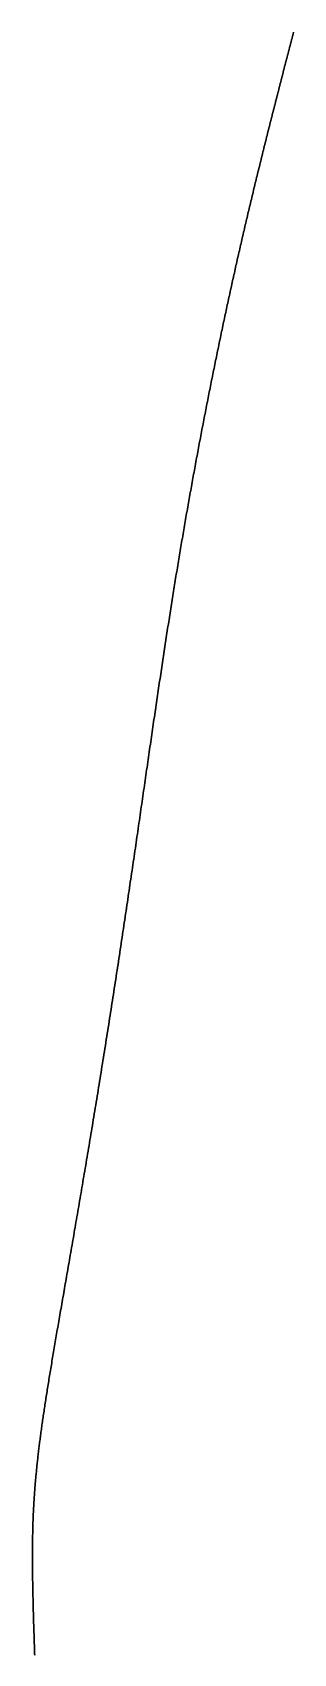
# Model space of a CAD drawing. Header units: inches. Extents: x 130170 to 284068, y 377793 to 804530.
# Drawn here: x 260035.4 to 260043.8, y 741673.8 to 741725.9 of the extents above; entities that cross this region are included whole.
import ezdxf

# ---------------------------------------------------------------- set-up
doc = ezdxf.new("R2010")
doc.units = ezdxf.units.IN
doc.header["$MEASUREMENT"] = 0
doc.layers.add('muni_il', color=7, linetype='Continuous')

msp = doc.modelspace()

# ---------------------------------------------------------------- linework, layer by layer
at = {"layer": 'muni_il'}
for points in [[(260035.494, 741673.724), (260035.492, 741673.778), (260035.49, 741673.832), (260035.489, 741673.885), (260035.487, 741673.938), (260035.485, 741673.991), (260035.484, 741674.044), (260035.482, 741674.096), (260035.48, 741674.148), (260035.478, 741674.2), (260035.477, 741674.252), (260035.475, 741674.303), (260035.474, 741674.354), (260035.472, 741674.405), (260035.47, 741674.456), (260035.469, 741674.506), (260035.467, 741674.556), (260035.466, 741674.606), (260035.464, 741674.656), (260035.463, 741674.705), (260035.461, 741674.754), (260035.46, 741674.803), (260035.458, 741674.852), (260035.457, 741674.9), (260035.456, 741674.948), (260035.454, 741674.996), (260035.453, 741675.044), (260035.451, 741675.091), (260035.45, 741675.138), (260035.449, 741675.185), (260035.448, 741675.232), (260035.446, 741675.279), (260035.445, 741675.325), (260035.444, 741675.371), (260035.443, 741675.417), (260035.442, 741675.463), (260035.441, 741675.509), (260035.44, 741675.554), (260035.438, 741675.599), (260035.437, 741675.644), (260035.436, 741675.689), (260035.435, 741675.733), (260035.435, 741675.778), (260035.434, 741675.822), (260035.433, 741675.866), (260035.432, 741675.909), (260035.431, 741675.953), (260035.43, 741675.997), (260035.429, 741676.04), (260035.429, 741676.083), (260035.428, 741676.126), (260035.427, 741676.169), (260035.427, 741676.211), (260035.426, 741676.254), (260035.426, 741676.296), (260035.425, 741676.338), (260035.425, 741676.38), (260035.424, 741676.422), (260035.424, 741676.463), (260035.423, 741676.505), (260035.423, 741676.546), (260035.423, 741676.588), (260035.422, 741676.629), (260035.422, 741676.67), (260035.422, 741676.71), (260035.422, 741676.751), (260035.421, 741676.792), (260035.421, 741676.832), (260035.421, 741676.873), (260035.421, 741676.913), (260035.421, 741676.953), (260035.421, 741676.993), (260035.422, 741677.033), (260035.422, 741677.073), (260035.422, 741677.113), (260035.422, 741677.152), (260035.422, 741677.192), (260035.423, 741677.231), (260035.423, 741677.271), (260035.424, 741677.31), (260035.424, 741677.349), (260035.425, 741677.389), (260035.425, 741677.428), (260035.426, 741677.467), (260035.426, 741677.506), (260035.427, 741677.545), (260035.428, 741677.584), (260035.429, 741677.622), (260035.429, 741677.661), (260035.43, 741677.7), (260035.431, 741677.739), (260035.432, 741677.777), (260035.433, 741677.816), (260035.434, 741677.855), (260035.436, 741677.893), (260035.437, 741677.932), (260035.438, 741677.97), (260035.439, 741678.009), (260035.441, 741678.047), (260035.442, 741678.086), (260035.444, 741678.124), (260035.445, 741678.163), (260035.447, 741678.201), (260035.449, 741678.24), (260035.45, 741678.278), (260035.452, 741678.317), (260035.454, 741678.355), (260035.456, 741678.394), (260035.458, 741678.433), (260035.46, 741678.471), (260035.462, 741678.51), (260035.464, 741678.549), (260035.466, 741678.587), (260035.468, 741678.626), (260035.471, 741678.665), (260035.473, 741678.704), (260035.475, 741678.743), (260035.478, 741678.782), (260035.481, 741678.821), (260035.483, 741678.86), (260035.486, 741678.899), (260035.489, 741678.939), (260035.492, 741678.978), (260035.494, 741679.018), (260035.498, 741679.057), (260035.501, 741679.097), (260035.504, 741679.136), (260035.507, 741679.176), (260035.51, 741679.216), (260035.514, 741679.256), (260035.517, 741679.296), (260035.52, 741679.337), (260035.524, 741679.377), (260035.527, 741679.417), (260035.531, 741679.458), (260035.535, 741679.499), (260035.539, 741679.539), (260035.543, 741679.581), (260035.547, 741679.622), (260035.551, 741679.663), (260035.555, 741679.704), (260035.559, 741679.746), (260035.563, 741679.788), (260035.568, 741679.83), (260035.572, 741679.872), (260035.577, 741679.914), (260035.581, 741679.956), (260035.586, 741679.999), (260035.591, 741680.042), (260035.596, 741680.084), (260035.6, 741680.128), (260035.606, 741680.171), (260035.611, 741680.214), (260035.616, 741680.258), (260035.621, 741680.302), (260035.626, 741680.346), (260035.632, 741680.39), (260035.637, 741680.435), (260035.643, 741680.479), (260035.648, 741680.524), (260035.654, 741680.569), (260035.66, 741680.615), (260035.666, 741680.66), (260035.672, 741680.706), (260035.678, 741680.752), (260035.684, 741680.798), (260035.69, 741680.845), (260035.696, 741680.892), (260035.703, 741680.939), (260035.709, 741680.986), (260035.716, 741681.034), (260035.723, 741681.081), (260035.729, 741681.129), (260035.736, 741681.178), (260035.743, 741681.226), (260035.75, 741681.275), (260035.757, 741681.324), (260035.764, 741681.374), (260035.771, 741681.423), (260035.779, 741681.473), (260035.786, 741681.523), (260035.794, 741681.574), (260035.801, 741681.625), (260035.809, 741681.676), (260035.817, 741681.727), (260035.825, 741681.779), (260035.833, 741681.831), (260035.841, 741681.884), (260035.849, 741681.936), (260035.857, 741681.989), (260035.865, 741682.043), (260035.874, 741682.096), (260035.882, 741682.15), (260035.891, 741682.204), (260035.9, 741682.259), (260035.908, 741682.314), (260035.917, 741682.369), (260035.926, 741682.425), (260035.935, 741682.481), (260035.944, 741682.537), (260035.953, 741682.593), (260035.963, 741682.65), (260035.972, 741682.708), (260035.981, 741682.765), (260035.991, 741682.823), (260036.001, 741682.882), (260036.01, 741682.94), (260036.02, 741682.999), (260036.03, 741683.059), (260036.04, 741683.119), (260036.05, 741683.179), (260036.06, 741683.239), (260036.07, 741683.3), (260036.081, 741683.361), (260036.091, 741683.423), (260036.101, 741683.485), (260036.112, 741683.547), (260036.123, 741683.61), (260036.133, 741683.673), (260036.144, 741683.737), (260036.155, 741683.8), (260036.166, 741683.865), (260036.177, 741683.929), (260036.188, 741683.994), (260036.199, 741684.06), (260036.211, 741684.126), (260036.222, 741684.192), (260036.234, 741684.258), (260036.245, 741684.325), (260036.257, 741684.393), (260036.268, 741684.46), (260036.28, 741684.528), (260036.292, 741684.597), (260036.304, 741684.666), (260036.316, 741684.735), (260036.328, 741684.805), (260036.34, 741684.875), (260036.352, 741684.945), (260036.365, 741685.016), (260036.377, 741685.087), (260036.39, 741685.159), (260036.402, 741685.231), (260036.415, 741685.303), (260036.427, 741685.376), (260036.44, 741685.449), (260036.453, 741685.523), (260036.466, 741685.596), (260036.479, 741685.671), (260036.492, 741685.745), (260036.505, 741685.821), (260036.518, 741685.896), (260036.531, 741685.972), (260036.544, 741686.048), (260036.558, 741686.125), (260036.571, 741686.202), (260036.585, 741686.279), (260036.598, 741686.357), (260036.612, 741686.435), (260036.625, 741686.513), (260036.639, 741686.592), (260036.653, 741686.671), (260036.667, 741686.751), (260036.681, 741686.831), (260036.695, 741686.911), (260036.708, 741686.992), (260036.723, 741687.073), (260036.737, 741687.154), (260036.751, 741687.236), (260036.765, 741687.318), (260036.779, 741687.4), (260036.794, 741687.483), (260036.808, 741687.566), (260036.822, 741687.65), (260036.837, 741687.733), (260036.851, 741687.818), (260036.866, 741687.902), (260036.88, 741687.987), (260036.895, 741688.072), (260036.91, 741688.157), (260036.924, 741688.243), (260036.939, 741688.329), (260036.954, 741688.416), (260036.969, 741688.502), (260036.984, 741688.589), (260036.999, 741688.677), (260037.013, 741688.764), (260037.028, 741688.852), (260037.043, 741688.94), (260037.058, 741689.029), (260037.074, 741689.117), (260037.088, 741689.206), (260037.104, 741689.296), (260037.119, 741689.385), (260037.134, 741689.475), (260037.149, 741689.565), (260037.164, 741689.656), (260037.18, 741689.746), (260037.195, 741689.837), (260037.21, 741689.928), (260037.225, 741690.019), (260037.241, 741690.111), (260037.256, 741690.203), (260037.271, 741690.295), (260037.287, 741690.387), (260037.302, 741690.48), (260037.318, 741690.572), (260037.333, 741690.665), (260037.349, 741690.758), (260037.364, 741690.852), (260037.379, 741690.945), (260037.395, 741691.039), (260037.41, 741691.132), (260037.426, 741691.226), (260037.441, 741691.321), (260037.457, 741691.415), (260037.472, 741691.51), (260037.488, 741691.604), (260037.503, 741691.699), (260037.519, 741691.794), (260037.534, 741691.889), (260037.55, 741691.984), (260037.565, 741692.08), (260037.581, 741692.175), (260037.596, 741692.271), (260037.612, 741692.367), (260037.627, 741692.462), (260037.643, 741692.558), (260037.658, 741692.654), (260037.673, 741692.75), (260037.689, 741692.847), (260037.704, 741692.943), (260037.72, 741693.039), (260037.735, 741693.136), (260037.75, 741693.232), (260037.766, 741693.329), (260037.781, 741693.425), (260037.797, 741693.522), (260037.812, 741693.619), (260037.827, 741693.716), (260037.842, 741693.812), (260037.858, 741693.909), (260037.873, 741694.006), (260037.888, 741694.103), (260037.903, 741694.2), (260037.919, 741694.297), (260037.934, 741694.394), (260037.949, 741694.49), (260037.964, 741694.587), (260037.979, 741694.684), (260037.994, 741694.781), (260038.009, 741694.878), (260038.024, 741694.975), (260038.039, 741695.071), (260038.054, 741695.168), (260038.069, 741695.265), (260038.084, 741695.361), (260038.099, 741695.458), (260038.114, 741695.554), (260038.128, 741695.651), (260038.143, 741695.747), (260038.158, 741695.843), (260038.173, 741695.94), (260038.187, 741696.036), (260038.202, 741696.132), (260038.216, 741696.228), (260038.231, 741696.324), (260038.246, 741696.419), (260038.26, 741696.515), (260038.274, 741696.611), (260038.289, 741696.706), (260038.303, 741696.801), (260038.318, 741696.897), (260038.332, 741696.992), (260038.346, 741697.087), (260038.36, 741697.181), (260038.375, 741697.276), (260038.389, 741697.371), (260038.403, 741697.465), (260038.417, 741697.559), (260038.431, 741697.653), (260038.445, 741697.747), (260038.459, 741697.841), (260038.473, 741697.935), (260038.487, 741698.028), (260038.501, 741698.122), (260038.514, 741698.215), (260038.528, 741698.308), (260038.542, 741698.4), (260038.556, 741698.493), (260038.569, 741698.585), (260038.583, 741698.678), (260038.596, 741698.77), (260038.61, 741698.862), (260038.623, 741698.953), (260038.637, 741699.045), (260038.65, 741699.136), (260038.663, 741699.227), (260038.677, 741699.318), (260038.69, 741699.408), (260038.703, 741699.499), (260038.716, 741699.589), (260038.73, 741699.679), (260038.743, 741699.769), (260038.756, 741699.859), (260038.769, 741699.948), (260038.782, 741700.037), (260038.795, 741700.126), (260038.808, 741700.215), (260038.82, 741700.303), (260038.833, 741700.391), (260038.846, 741700.479), (260038.859, 741700.567), (260038.871, 741700.655), (260038.884, 741700.742), (260038.897, 741700.83), (260038.909, 741700.916), (260038.922, 741701.003), (260038.934, 741701.09), (260038.947, 741701.176), (260038.959, 741701.262), (260038.972, 741701.348), (260038.984, 741701.433), (260038.997, 741701.518), (260039.009, 741701.603), (260039.021, 741701.688), (260039.033, 741701.773), (260039.046, 741701.857), (260039.058, 741701.941), (260039.07, 741702.025), (260039.082, 741702.109), (260039.094, 741702.192), (260039.106, 741702.275), (260039.118, 741702.358), (260039.13, 741702.441), (260039.142, 741702.523), (260039.154, 741702.606), (260039.166, 741702.688), (260039.178, 741702.77), (260039.19, 741702.851), (260039.201, 741702.932), (260039.213, 741703.013), (260039.225, 741703.094), (260039.237, 741703.175), (260039.248, 741703.256), (260039.26, 741703.336), (260039.272, 741703.416), (260039.283, 741703.495), (260039.295, 741703.575), (260039.306, 741703.654), (260039.318, 741703.733), (260039.329, 741703.812), (260039.341, 741703.891), (260039.353, 741703.969), (260039.364, 741704.047), (260039.376, 741704.126), (260039.387, 741704.203), (260039.398, 741704.281), (260039.41, 741704.358), (260039.421, 741704.436), (260039.433, 741704.513), (260039.444, 741704.589), (260039.455, 741704.666), (260039.467, 741704.742), (260039.478, 741704.818), (260039.489, 741704.894), (260039.5, 741704.97), (260039.512, 741705.046), (260039.523, 741705.121), (260039.534, 741705.196), (260039.545, 741705.272), (260039.557, 741705.346), (260039.568, 741705.421), (260039.579, 741705.496), (260039.59, 741705.57), (260039.602, 741705.644), (260039.613, 741705.718), (260039.624, 741705.792), (260039.635, 741705.865), (260039.646, 741705.939), (260039.657, 741706.012), (260039.668, 741706.085), (260039.68, 741706.158), (260039.691, 741706.231), (260039.702, 741706.304), (260039.713, 741706.376), (260039.724, 741706.449), (260039.735, 741706.521), (260039.747, 741706.593), (260039.758, 741706.665), (260039.769, 741706.736), (260039.78, 741706.808), (260039.791, 741706.879), (260039.802, 741706.951), (260039.813, 741707.022), (260039.824, 741707.093), (260039.836, 741707.164), (260039.847, 741707.235), (260039.858, 741707.306), (260039.869, 741707.376), (260039.88, 741707.446), (260039.891, 741707.517), (260039.902, 741707.587), (260039.914, 741707.657), (260039.925, 741707.727), (260039.936, 741707.797), (260039.947, 741707.866), (260039.958, 741707.936), (260039.97, 741708.005), (260039.981, 741708.075), (260039.992, 741708.144), (260040.003, 741708.213), (260040.014, 741708.282), (260040.026, 741708.351), (260040.037, 741708.42), (260040.048, 741708.489), (260040.06, 741708.558), (260040.071, 741708.626), (260040.082, 741708.695), (260040.094, 741708.763), (260040.105, 741708.831), (260040.116, 741708.9), (260040.128, 741708.968), (260040.139, 741709.036), (260040.15, 741709.104), (260040.162, 741709.172), (260040.173, 741709.24), (260040.184, 741709.307), (260040.196, 741709.375), (260040.207, 741709.443), (260040.219, 741709.51), (260040.23, 741709.577), (260040.242, 741709.645), (260040.253, 741709.712), (260040.265, 741709.779), (260040.276, 741709.846), (260040.288, 741709.914), (260040.299, 741709.98), (260040.311, 741710.047), (260040.322, 741710.114), (260040.334, 741710.181), (260040.345, 741710.248), (260040.357, 741710.315), (260040.369, 741710.381), (260040.38, 741710.448), (260040.392, 741710.514), (260040.404, 741710.581), (260040.416, 741710.647), (260040.427, 741710.713), (260040.439, 741710.78), (260040.451, 741710.846), (260040.462, 741710.912), (260040.474, 741710.978), (260040.486, 741711.044), (260040.498, 741711.11), (260040.51, 741711.176), (260040.522, 741711.242), (260040.533, 741711.308), (260040.545, 741711.374), (260040.557, 741711.44), (260040.569, 741711.505), (260040.581, 741711.571), (260040.593, 741711.636), (260040.605, 741711.702), (260040.617, 741711.767), (260040.629, 741711.833), (260040.641, 741711.898), (260040.653, 741711.964), (260040.665, 741712.029), (260040.677, 741712.094), (260040.689, 741712.159), (260040.701, 741712.225), (260040.713, 741712.289), (260040.725, 741712.355), (260040.737, 741712.42), (260040.75, 741712.485), (260040.762, 741712.549), (260040.774, 741712.614), (260040.786, 741712.679), (260040.798, 741712.744), (260040.81, 741712.809), (260040.823, 741712.873), (260040.835, 741712.938), (260040.847, 741713.002), (260040.86, 741713.067), (260040.872, 741713.131), (260040.884, 741713.196), (260040.897, 741713.26), (260040.909, 741713.324), (260040.921, 741713.389), (260040.934, 741713.453), (260040.946, 741713.517), (260040.958, 741713.581), (260040.971, 741713.645), (260040.983, 741713.709), (260040.996, 741713.773), (260041.008, 741713.837), (260041.021, 741713.901), (260041.033, 741713.965), (260041.046, 741714.029), (260041.058, 741714.092), (260041.071, 741714.156), (260041.083, 741714.22), (260041.096, 741714.283), (260041.108, 741714.347), (260041.121, 741714.41), (260041.134, 741714.473), (260041.146, 741714.537), (260041.159, 741714.6), (260041.171, 741714.663), (260041.184, 741714.726), (260041.197, 741714.789), (260041.209, 741714.852), (260041.222, 741714.915), (260041.235, 741714.978), (260041.248, 741715.041), (260041.26, 741715.104), (260041.273, 741715.167), (260041.286, 741715.229), (260041.299, 741715.292), (260041.311, 741715.355), (260041.324, 741715.417), (260041.337, 741715.48), (260041.35, 741715.542), (260041.363, 741715.605), (260041.375, 741715.667), (260041.388, 741715.729), (260041.401, 741715.791), (260041.414, 741715.853), (260041.427, 741715.916), (260041.44, 741715.978), (260041.453, 741716.039), (260041.466, 741716.101), (260041.479, 741716.163), (260041.492, 741716.225), (260041.504, 741716.287), (260041.518, 741716.348), (260041.531, 741716.41), (260041.544, 741716.471), (260041.557, 741716.533), (260041.569, 741716.594), (260041.583, 741716.656), (260041.596, 741716.717), (260041.609, 741716.778), (260041.622, 741716.84), (260041.635, 741716.901), (260041.648, 741716.962), (260041.661, 741717.023), (260041.674, 741717.084), (260041.687, 741717.145), (260041.701, 741717.205), (260041.714, 741717.266), (260041.727, 741717.327), (260041.74, 741717.388), (260041.753, 741717.448), (260041.766, 741717.509), (260041.78, 741717.569), (260041.793, 741717.63), (260041.806, 741717.69), (260041.819, 741717.75), (260041.833, 741717.811), (260041.846, 741717.871), (260041.859, 741717.931), (260041.873, 741717.991), (260041.886, 741718.051), (260041.899, 741718.112), (260041.913, 741718.171), (260041.926, 741718.231), (260041.94, 741718.291), (260041.953, 741718.351), (260041.966, 741718.411), (260041.98, 741718.471), (260041.993, 741718.53), (260042.007, 741718.59), (260042.02, 741718.65), (260042.034, 741718.709), (260042.047, 741718.769), (260042.061, 741718.828), (260042.074, 741718.888), (260042.088, 741718.947), (260042.101, 741719.006), (260042.115, 741719.066), (260042.129, 741719.125), (260042.142, 741719.184), (260042.156, 741719.243), (260042.17, 741719.303), (260042.183, 741719.362), (260042.197, 741719.421), (260042.211, 741719.48), (260042.224, 741719.539), (260042.238, 741719.598), (260042.252, 741719.657), (260042.265, 741719.716), (260042.279, 741719.775), (260042.293, 741719.834), (260042.307, 741719.893), (260042.321, 741719.951), (260042.335, 741720.01), (260042.349, 741720.069), (260042.362, 741720.128), (260042.376, 741720.186), (260042.39, 741720.245), (260042.404, 741720.304), (260042.418, 741720.363), (260042.432, 741720.421), (260042.446, 741720.48), (260042.46, 741720.539), (260042.474, 741720.597), (260042.488, 741720.656), (260042.503, 741720.715), (260042.517, 741720.773), (260042.531, 741720.832), (260042.545, 741720.891), (260042.559, 741720.949), (260042.573, 741721.008), (260042.588, 741721.066), (260042.602, 741721.125), (260042.616, 741721.183), (260042.63, 741721.242), (260042.645, 741721.301), (260042.659, 741721.359), (260042.673, 741721.418), (260042.688, 741721.477), (260042.702, 741721.535), (260042.717, 741721.594), (260042.731, 741721.653), (260042.745, 741721.711), (260042.76, 741721.77), (260042.774, 741721.829), (260042.789, 741721.887), (260042.804, 741721.946), (260042.818, 741722.005), (260042.833, 741722.064), (260042.847, 741722.122), (260042.862, 741722.181), (260042.877, 741722.24), (260042.891, 741722.299), (260042.906, 741722.358), (260042.921, 741722.417), (260042.936, 741722.476), (260042.95, 741722.534), (260042.965, 741722.593), (260042.98, 741722.652), (260042.995, 741722.712), (260043.01, 741722.771), (260043.025, 741722.83), (260043.04, 741722.889), (260043.055, 741722.948), (260043.069, 741723.007), (260043.085, 741723.067), (260043.099, 741723.126), (260043.115, 741723.185), (260043.13, 741723.245), (260043.145, 741723.304), (260043.16, 741723.364), (260043.175, 741723.423), (260043.19, 741723.483), (260043.205, 741723.542), (260043.221, 741723.602), (260043.236, 741723.662), (260043.251, 741723.721), (260043.267, 741723.781), (260043.282, 741723.841), (260043.297, 741723.901), (260043.313, 741723.961), (260043.328, 741724.021), (260043.343, 741724.081), (260043.359, 741724.141), (260043.374, 741724.202), (260043.39, 741724.262), (260043.405, 741724.322), (260043.421, 741724.383), (260043.437, 741724.443), (260043.452, 741724.503), (260043.468, 741724.564), (260043.483, 741724.625), (260043.499, 741724.685), (260043.515, 741724.746), (260043.531, 741724.807), (260043.546, 741724.868), (260043.562, 741724.929), (260043.578, 741724.99), (260043.594, 741725.051), (260043.61, 741725.112), (260043.625, 741725.173), (260043.641, 741725.234), (260043.657, 741725.296), (260043.673, 741725.357), (260043.689, 741725.419), (260043.705, 741725.48), (260043.721, 741725.542), (260043.737, 741725.603), (260043.753, 741725.665), (260043.769, 741725.727), (260043.785, 741725.789), (260043.802, 741725.851), (260043.818, 741725.913)], [(260043.818, 741725.913), (260043.802, 741725.851), (260043.785, 741725.789), (260043.769, 741725.727), (260043.753, 741725.665), (260043.737, 741725.603), (260043.721, 741725.542), (260043.705, 741725.48), (260043.689, 741725.419), (260043.673, 741725.357), (260043.657, 741725.296), (260043.641, 741725.234), (260043.625, 741725.173), (260043.61, 741725.112), (260043.594, 741725.051), (260043.578, 741724.99), (260043.562, 741724.929), (260043.546, 741724.868), (260043.531, 741724.807), (260043.515, 741724.746), (260043.499, 741724.685), (260043.483, 741724.625), (260043.468, 741724.564), (260043.452, 741724.503), (260043.437, 741724.443), (260043.421, 741724.383), (260043.405, 741724.322), (260043.39, 741724.262), (260043.374, 741724.202), (260043.359, 741724.141), (260043.343, 741724.081), (260043.328, 741724.021), (260043.313, 741723.961), (260043.297, 741723.901), (260043.282, 741723.841), (260043.267, 741723.781), (260043.251, 741723.721), (260043.236, 741723.662), (260043.221, 741723.602), (260043.205, 741723.542), (260043.19, 741723.483), (260043.175, 741723.423), (260043.16, 741723.364), (260043.145, 741723.304), (260043.13, 741723.245), (260043.115, 741723.185), (260043.099, 741723.126), (260043.085, 741723.067), (260043.069, 741723.007), (260043.055, 741722.948), (260043.04, 741722.889), (260043.025, 741722.83), (260043.01, 741722.771), (260042.995, 741722.712), (260042.98, 741722.652), (260042.965, 741722.593), (260042.95, 741722.534), (260042.936, 741722.476), (260042.921, 741722.417), (260042.906, 741722.358), (260042.891, 741722.299), (260042.877, 741722.24), (260042.862, 741722.181), (260042.847, 741722.122), (260042.833, 741722.064), (260042.818, 741722.005), (260042.804, 741721.946), (260042.789, 741721.887), (260042.774, 741721.829), (260042.76, 741721.77), (260042.745, 741721.711), (260042.731, 741721.653), (260042.717, 741721.594), (260042.702, 741721.535), (260042.688, 741721.477), (260042.673, 741721.418), (260042.659, 741721.359), (260042.645, 741721.301), (260042.63, 741721.242), (260042.616, 741721.183), (260042.602, 741721.125), (260042.588, 741721.066), (260042.573, 741721.008), (260042.559, 741720.949), (260042.545, 741720.891), (260042.531, 741720.832), (260042.517, 741720.773), (260042.503, 741720.715), (260042.488, 741720.656), (260042.474, 741720.597), (260042.46, 741720.539), (260042.446, 741720.48), (260042.432, 741720.421), (260042.418, 741720.363), (260042.404, 741720.304), (260042.39, 741720.245), (260042.376, 741720.186), (260042.362, 741720.128), (260042.349, 741720.069), (260042.335, 741720.01), (260042.321, 741719.951), (260042.307, 741719.893), (260042.293, 741719.834), (260042.279, 741719.775), (260042.265, 741719.716), (260042.252, 741719.657), (260042.238, 741719.598), (260042.224, 741719.539), (260042.211, 741719.48), (260042.197, 741719.421), (260042.183, 741719.362), (260042.17, 741719.303), (260042.156, 741719.243), (260042.142, 741719.184), (260042.129, 741719.125), (260042.115, 741719.066), (260042.101, 741719.006), (260042.088, 741718.947), (260042.074, 741718.888), (260042.061, 741718.828), (260042.047, 741718.769), (260042.034, 741718.709), (260042.02, 741718.65), (260042.007, 741718.59), (260041.993, 741718.53), (260041.98, 741718.471), (260041.966, 741718.411), (260041.953, 741718.351), (260041.94, 741718.291), (260041.926, 741718.231), (260041.913, 741718.171), (260041.899, 741718.112), (260041.886, 741718.051), (260041.873, 741717.991), (260041.859, 741717.931), (260041.846, 741717.871), (260041.833, 741717.811), (260041.819, 741717.75), (260041.806, 741717.69), (260041.793, 741717.63), (260041.78, 741717.569), (260041.766, 741717.509), (260041.753, 741717.448), (260041.74, 741717.388), (260041.727, 741717.327), (260041.714, 741717.266), (260041.701, 741717.205), (260041.687, 741717.145), (260041.674, 741717.084), (260041.661, 741717.023), (260041.648, 741716.962), (260041.635, 741716.901), (260041.622, 741716.84), (260041.609, 741716.778), (260041.596, 741716.717), (260041.583, 741716.656), (260041.569, 741716.594), (260041.557, 741716.533), (260041.544, 741716.471), (260041.531, 741716.41), (260041.518, 741716.348), (260041.504, 741716.287), (260041.492, 741716.225), (260041.479, 741716.163), (260041.466, 741716.101), (260041.453, 741716.039), (260041.44, 741715.978), (260041.427, 741715.916), (260041.414, 741715.853), (260041.401, 741715.791), (260041.388, 741715.729), (260041.375, 741715.667), (260041.363, 741715.605), (260041.35, 741715.542), (260041.337, 741715.48), (260041.324, 741715.417), (260041.311, 741715.355), (260041.299, 741715.292), (260041.286, 741715.229), (260041.273, 741715.167), (260041.26, 741715.104), (260041.248, 741715.041), (260041.235, 741714.978), (260041.222, 741714.915), (260041.209, 741714.852), (260041.197, 741714.789), (260041.184, 741714.726), (260041.171, 741714.663), (260041.159, 741714.6), (260041.146, 741714.537), (260041.134, 741714.473), (260041.121, 741714.41), (260041.108, 741714.347), (260041.096, 741714.283), (260041.083, 741714.22), (260041.071, 741714.156), (260041.058, 741714.092), (260041.046, 741714.029), (260041.033, 741713.965), (260041.021, 741713.901), (260041.008, 741713.837), (260040.996, 741713.773), (260040.983, 741713.709), (260040.971, 741713.645), (260040.958, 741713.581), (260040.946, 741713.517), (260040.934, 741713.453), (260040.921, 741713.389), (260040.909, 741713.324), (260040.897, 741713.26), (260040.884, 741713.196), (260040.872, 741713.131), (260040.86, 741713.067), (260040.847, 741713.002), (260040.835, 741712.938), (260040.823, 741712.873), (260040.81, 741712.809), (260040.798, 741712.744), (260040.786, 741712.679), (260040.774, 741712.614), (260040.762, 741712.549), (260040.75, 741712.485), (260040.737, 741712.42), (260040.725, 741712.355), (260040.713, 741712.289), (260040.701, 741712.225), (260040.689, 741712.159), (260040.677, 741712.094), (260040.665, 741712.029), (260040.653, 741711.964), (260040.641, 741711.898), (260040.629, 741711.833), (260040.617, 741711.767), (260040.605, 741711.702), (260040.593, 741711.636), (260040.581, 741711.571), (260040.569, 741711.505), (260040.557, 741711.44), (260040.545, 741711.374), (260040.533, 741711.308), (260040.522, 741711.242), (260040.51, 741711.176), (260040.498, 741711.11), (260040.486, 741711.044), (260040.474, 741710.978), (260040.462, 741710.912), (260040.451, 741710.846), (260040.439, 741710.78), (260040.427, 741710.713), (260040.416, 741710.647), (260040.404, 741710.581), (260040.392, 741710.514), (260040.38, 741710.448), (260040.369, 741710.381), (260040.357, 741710.315), (260040.345, 741710.248), (260040.334, 741710.181), (260040.322, 741710.114), (260040.311, 741710.047), (260040.299, 741709.98), (260040.288, 741709.914), (260040.276, 741709.846), (260040.265, 741709.779), (260040.253, 741709.712), (260040.242, 741709.645), (260040.23, 741709.577), (260040.219, 741709.51), (260040.207, 741709.443), (260040.196, 741709.375), (260040.184, 741709.307), (260040.173, 741709.24), (260040.162, 741709.172), (260040.15, 741709.104), (260040.139, 741709.036), (260040.128, 741708.968), (260040.116, 741708.9), (260040.105, 741708.831), (260040.094, 741708.763), (260040.082, 741708.695), (260040.071, 741708.626), (260040.06, 741708.558), (260040.048, 741708.489), (260040.037, 741708.42), (260040.026, 741708.351), (260040.014, 741708.282), (260040.003, 741708.213), (260039.992, 741708.144), (260039.981, 741708.075), (260039.97, 741708.005), (260039.958, 741707.936), (260039.947, 741707.866), (260039.936, 741707.797), (260039.925, 741707.727), (260039.914, 741707.657), (260039.902, 741707.587), (260039.891, 741707.517), (260039.88, 741707.446), (260039.869, 741707.376), (260039.858, 741707.306), (260039.847, 741707.235), (260039.836, 741707.164), (260039.824, 741707.093), (260039.813, 741707.022), (260039.802, 741706.951), (260039.791, 741706.879), (260039.78, 741706.808), (260039.769, 741706.736), (260039.758, 741706.665), (260039.747, 741706.593), (260039.735, 741706.521), (260039.724, 741706.449), (260039.713, 741706.376), (260039.702, 741706.304), (260039.691, 741706.231), (260039.68, 741706.158), (260039.668, 741706.085), (260039.657, 741706.012), (260039.646, 741705.939), (260039.635, 741705.865), (260039.624, 741705.792), (260039.613, 741705.718), (260039.602, 741705.644), (260039.59, 741705.57), (260039.579, 741705.496), (260039.568, 741705.421), (260039.557, 741705.346), (260039.545, 741705.272), (260039.534, 741705.196), (260039.523, 741705.121), (260039.512, 741705.046), (260039.5, 741704.97), (260039.489, 741704.894), (260039.478, 741704.818), (260039.467, 741704.742), (260039.455, 741704.666), (260039.444, 741704.589), (260039.433, 741704.513), (260039.421, 741704.436), (260039.41, 741704.358), (260039.398, 741704.281), (260039.387, 741704.203), (260039.376, 741704.126), (260039.364, 741704.047), (260039.353, 741703.969), (260039.341, 741703.891), (260039.329, 741703.812), (260039.318, 741703.733), (260039.306, 741703.654), (260039.295, 741703.575), (260039.283, 741703.495), (260039.272, 741703.416), (260039.26, 741703.336), (260039.248, 741703.256), (260039.237, 741703.175), (260039.225, 741703.094), (260039.213, 741703.013), (260039.201, 741702.932), (260039.19, 741702.851), (260039.178, 741702.77), (260039.166, 741702.688), (260039.154, 741702.606), (260039.142, 741702.523), (260039.13, 741702.441), (260039.118, 741702.358), (260039.106, 741702.275), (260039.094, 741702.192), (260039.082, 741702.109), (260039.07, 741702.025), (260039.058, 741701.941), (260039.046, 741701.857), (260039.033, 741701.773), (260039.021, 741701.688), (260039.009, 741701.603), (260038.997, 741701.518), (260038.984, 741701.433), (260038.972, 741701.348), (260038.959, 741701.262), (260038.947, 741701.176), (260038.934, 741701.09), (260038.922, 741701.003), (260038.909, 741700.916), (260038.897, 741700.83), (260038.884, 741700.742), (260038.871, 741700.655), (260038.859, 741700.567), (260038.846, 741700.479), (260038.833, 741700.391), (260038.82, 741700.303), (260038.808, 741700.215), (260038.795, 741700.126), (260038.782, 741700.037), (260038.769, 741699.948), (260038.756, 741699.859), (260038.743, 741699.769), (260038.73, 741699.679), (260038.716, 741699.589), (260038.703, 741699.499), (260038.69, 741699.408), (260038.677, 741699.318), (260038.663, 741699.227), (260038.65, 741699.136), (260038.637, 741699.045), (260038.623, 741698.953), (260038.61, 741698.862), (260038.596, 741698.77), (260038.583, 741698.678), (260038.569, 741698.585), (260038.556, 741698.493), (260038.542, 741698.4), (260038.528, 741698.308), (260038.514, 741698.215), (260038.501, 741698.122), (260038.487, 741698.028), (260038.473, 741697.935), (260038.459, 741697.841), (260038.445, 741697.747), (260038.431, 741697.653), (260038.417, 741697.559), (260038.403, 741697.465), (260038.389, 741697.371), (260038.375, 741697.276), (260038.36, 741697.181), (260038.346, 741697.087), (260038.332, 741696.992), (260038.318, 741696.897), (260038.303, 741696.801), (260038.289, 741696.706), (260038.274, 741696.611), (260038.26, 741696.515), (260038.246, 741696.419), (260038.231, 741696.324), (260038.216, 741696.228), (260038.202, 741696.132), (260038.187, 741696.036), (260038.173, 741695.94), (260038.158, 741695.843), (260038.143, 741695.747), (260038.128, 741695.651), (260038.114, 741695.554), (260038.099, 741695.458), (260038.084, 741695.361), (260038.069, 741695.265), (260038.054, 741695.168), (260038.039, 741695.071), (260038.024, 741694.975), (260038.009, 741694.878), (260037.994, 741694.781), (260037.979, 741694.684), (260037.964, 741694.587), (260037.949, 741694.49), (260037.934, 741694.394), (260037.919, 741694.297), (260037.903, 741694.2), (260037.888, 741694.103), (260037.873, 741694.006), (260037.858, 741693.909), (260037.842, 741693.812), (260037.827, 741693.716), (260037.812, 741693.619), (260037.797, 741693.522), (260037.781, 741693.425), (260037.766, 741693.329), (260037.75, 741693.232), (260037.735, 741693.136), (260037.72, 741693.039), (260037.704, 741692.943), (260037.689, 741692.847), (260037.673, 741692.75), (260037.658, 741692.654), (260037.643, 741692.558), (260037.627, 741692.462), (260037.612, 741692.367), (260037.596, 741692.271), (260037.581, 741692.175), (260037.565, 741692.08), (260037.55, 741691.984), (260037.534, 741691.889), (260037.519, 741691.794), (260037.503, 741691.699), (260037.488, 741691.604), (260037.472, 741691.51), (260037.457, 741691.415), (260037.441, 741691.321), (260037.426, 741691.226), (260037.41, 741691.132), (260037.395, 741691.039), (260037.379, 741690.945), (260037.364, 741690.852), (260037.349, 741690.758), (260037.333, 741690.665), (260037.318, 741690.572), (260037.302, 741690.48), (260037.287, 741690.387), (260037.271, 741690.295), (260037.256, 741690.203), (260037.241, 741690.111), (260037.225, 741690.019), (260037.21, 741689.928), (260037.195, 741689.837), (260037.18, 741689.746), (260037.164, 741689.656), (260037.149, 741689.565), (260037.134, 741689.475), (260037.119, 741689.385), (260037.104, 741689.296), (260037.088, 741689.206), (260037.074, 741689.117), (260037.058, 741689.029), (260037.043, 741688.94), (260037.028, 741688.852), (260037.013, 741688.764), (260036.999, 741688.677), (260036.984, 741688.589), (260036.969, 741688.502), (260036.954, 741688.416), (260036.939, 741688.329), (260036.924, 741688.243), (260036.91, 741688.157), (260036.895, 741688.072), (260036.88, 741687.987), (260036.866, 741687.902), (260036.851, 741687.818), (260036.837, 741687.733), (260036.822, 741687.65), (260036.808, 741687.566), (260036.794, 741687.483), (260036.779, 741687.4), (260036.765, 741687.318), (260036.751, 741687.236), (260036.737, 741687.154), (260036.723, 741687.073), (260036.708, 741686.992), (260036.695, 741686.911), (260036.681, 741686.831), (260036.667, 741686.751), (260036.653, 741686.671), (260036.639, 741686.592), (260036.625, 741686.513), (260036.612, 741686.435), (260036.598, 741686.357), (260036.585, 741686.279), (260036.571, 741686.202), (260036.558, 741686.125), (260036.544, 741686.048), (260036.531, 741685.972), (260036.518, 741685.896), (260036.505, 741685.821), (260036.492, 741685.745), (260036.479, 741685.671), (260036.466, 741685.596), (260036.453, 741685.523), (260036.44, 741685.449), (260036.427, 741685.376), (260036.415, 741685.303), (260036.402, 741685.231), (260036.39, 741685.159), (260036.377, 741685.087), (260036.365, 741685.016), (260036.352, 741684.945), (260036.34, 741684.875), (260036.328, 741684.805), (260036.316, 741684.735), (260036.304, 741684.666), (260036.292, 741684.597), (260036.28, 741684.528), (260036.268, 741684.46), (260036.257, 741684.393), (260036.245, 741684.325), (260036.234, 741684.258), (260036.222, 741684.192), (260036.211, 741684.126), (260036.199, 741684.06), (260036.188, 741683.994), (260036.177, 741683.929), (260036.166, 741683.865), (260036.155, 741683.8), (260036.144, 741683.737), (260036.133, 741683.673), (260036.123, 741683.61), (260036.112, 741683.547), (260036.101, 741683.485), (260036.091, 741683.423), (260036.081, 741683.361), (260036.07, 741683.3), (260036.06, 741683.239), (260036.05, 741683.179), (260036.04, 741683.119), (260036.03, 741683.059), (260036.02, 741682.999), (260036.01, 741682.94), (260036.001, 741682.882), (260035.991, 741682.823), (260035.981, 741682.765), (260035.972, 741682.708), (260035.963, 741682.65), (260035.953, 741682.593), (260035.944, 741682.537), (260035.935, 741682.481), (260035.926, 741682.425), (260035.917, 741682.369), (260035.908, 741682.314), (260035.9, 741682.259), (260035.891, 741682.204), (260035.882, 741682.15), (260035.874, 741682.096), (260035.865, 741682.043), (260035.857, 741681.989), (260035.849, 741681.936), (260035.841, 741681.884), (260035.833, 741681.831), (260035.825, 741681.779), (260035.817, 741681.727), (260035.809, 741681.676), (260035.801, 741681.625), (260035.794, 741681.574), (260035.786, 741681.523), (260035.779, 741681.473), (260035.771, 741681.423), (260035.764, 741681.374), (260035.757, 741681.324), (260035.75, 741681.275), (260035.743, 741681.226), (260035.736, 741681.178), (260035.729, 741681.129), (260035.723, 741681.081), (260035.716, 741681.034), (260035.709, 741680.986), (260035.703, 741680.939), (260035.696, 741680.892), (260035.69, 741680.845), (260035.684, 741680.798), (260035.678, 741680.752), (260035.672, 741680.706), (260035.666, 741680.66), (260035.66, 741680.615), (260035.654, 741680.569), (260035.648, 741680.524), (260035.643, 741680.479), (260035.637, 741680.435), (260035.632, 741680.39), (260035.626, 741680.346), (260035.621, 741680.302), (260035.616, 741680.258), (260035.611, 741680.214), (260035.606, 741680.171), (260035.6, 741680.128), (260035.596, 741680.084), (260035.591, 741680.042), (260035.586, 741679.999), (260035.581, 741679.956), (260035.577, 741679.914), (260035.572, 741679.872), (260035.568, 741679.83), (260035.563, 741679.788), (260035.559, 741679.746), (260035.555, 741679.704), (260035.551, 741679.663), (260035.547, 741679.622), (260035.543, 741679.581), (260035.539, 741679.539), (260035.535, 741679.499), (260035.531, 741679.458), (260035.527, 741679.417), (260035.524, 741679.377), (260035.52, 741679.337), (260035.517, 741679.296), (260035.514, 741679.256), (260035.51, 741679.216), (260035.507, 741679.176), (260035.504, 741679.136), (260035.501, 741679.097), (260035.498, 741679.057), (260035.494, 741679.018), (260035.492, 741678.978), (260035.489, 741678.939), (260035.486, 741678.899), (260035.483, 741678.86), (260035.481, 741678.821), (260035.478, 741678.782), (260035.475, 741678.743), (260035.473, 741678.704), (260035.471, 741678.665), (260035.468, 741678.626), (260035.466, 741678.587), (260035.464, 741678.549), (260035.462, 741678.51), (260035.46, 741678.471), (260035.458, 741678.433), (260035.456, 741678.394), (260035.454, 741678.355), (260035.452, 741678.317), (260035.45, 741678.278), (260035.449, 741678.24), (260035.447, 741678.201), (260035.445, 741678.163), (260035.444, 741678.124), (260035.442, 741678.086), (260035.441, 741678.047), (260035.439, 741678.009), (260035.438, 741677.97), (260035.437, 741677.932), (260035.436, 741677.893), (260035.434, 741677.855), (260035.433, 741677.816), (260035.432, 741677.777), (260035.431, 741677.739), (260035.43, 741677.7), (260035.429, 741677.661), (260035.429, 741677.622), (260035.428, 741677.584), (260035.427, 741677.545), (260035.426, 741677.506), (260035.426, 741677.467), (260035.425, 741677.428), (260035.425, 741677.389), (260035.424, 741677.349), (260035.424, 741677.31), (260035.423, 741677.271), (260035.423, 741677.231), (260035.422, 741677.192), (260035.422, 741677.152), (260035.422, 741677.113), (260035.422, 741677.073), (260035.422, 741677.033), (260035.421, 741676.993), (260035.421, 741676.953), (260035.421, 741676.913), (260035.421, 741676.873), (260035.421, 741676.832), (260035.421, 741676.792), (260035.422, 741676.751), (260035.422, 741676.71), (260035.422, 741676.67), (260035.422, 741676.629), (260035.423, 741676.588), (260035.423, 741676.546), (260035.423, 741676.505), (260035.424, 741676.463), (260035.424, 741676.422), (260035.425, 741676.38), (260035.425, 741676.338), (260035.426, 741676.296), (260035.426, 741676.254), (260035.427, 741676.211), (260035.427, 741676.169), (260035.428, 741676.126), (260035.429, 741676.083), (260035.429, 741676.04), (260035.43, 741675.997), (260035.431, 741675.953), (260035.432, 741675.909), (260035.433, 741675.866), (260035.434, 741675.822), (260035.435, 741675.778), (260035.435, 741675.733), (260035.436, 741675.689), (260035.437, 741675.644), (260035.438, 741675.599), (260035.44, 741675.554), (260035.441, 741675.509), (260035.442, 741675.463), (260035.443, 741675.417), (260035.444, 741675.371), (260035.445, 741675.325), (260035.446, 741675.279), (260035.448, 741675.232), (260035.449, 741675.185), (260035.45, 741675.138), (260035.451, 741675.091), (260035.453, 741675.044), (260035.454, 741674.996), (260035.456, 741674.948), (260035.457, 741674.9), (260035.458, 741674.852), (260035.46, 741674.803), (260035.461, 741674.754), (260035.463, 741674.705), (260035.464, 741674.656), (260035.466, 741674.606), (260035.467, 741674.556), (260035.469, 741674.506), (260035.47, 741674.456), (260035.472, 741674.405), (260035.474, 741674.354), (260035.475, 741674.303), (260035.477, 741674.252), (260035.478, 741674.2), (260035.48, 741674.148), (260035.482, 741674.096), (260035.484, 741674.044), (260035.485, 741673.991), (260035.487, 741673.938), (260035.489, 741673.885), (260035.49, 741673.832), (260035.492, 741673.778), (260035.494, 741673.724)]]:
    msp.add_lwpolyline(points, dxfattribs=at)

doc.saveas('drawing.dxf')
